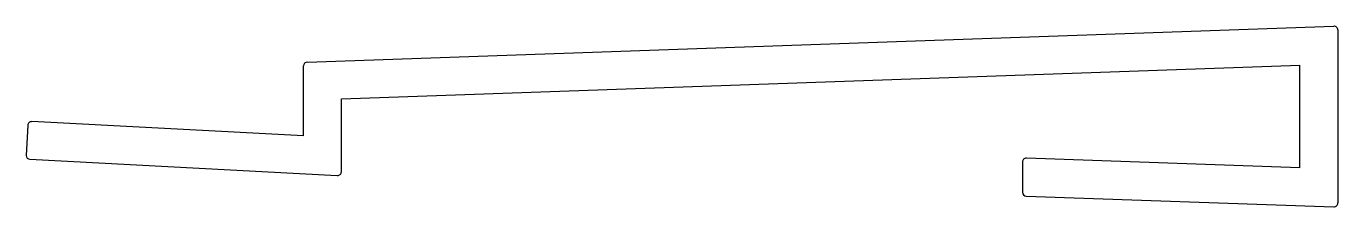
# Model space of a CAD drawing. Extents: x 1062 to 1166, y 1930 to 1945.
import ezdxf

# ---------------------------------------------------------------- set-up
doc = ezdxf.new("R2010")
doc.units = 0
doc.layers.get('0').update_dxf_attribs({"linetype": 'CONTINUOUS'})

msp = doc.modelspace()

# ---------------------------------------------------------------- linework, layer by layer
for p, q in [((1084.71, 1941.97), (1166.11, 1944.81)), ((1166.42, 1944.51), (1166.42, 1930.79)), ((1084.42, 1936.11), (1084.42, 1941.67)), ((1087.42, 1939.06), (1163.42, 1941.71)), ((1163.42, 1933.58), (1163.42, 1941.71)), ((1087.42, 1933.27), (1087.42, 1939.06)), ((1084.42, 1936.11), (1062.88, 1937.24)), ((1062.56, 1936.96), (1062.44, 1934.56)), ((1062.72, 1934.25), (1087.1, 1932.97)), ((1163.42, 1933.58), (1141.73, 1934.34)), ((1141.42, 1934.04), (1141.42, 1931.64)), ((1141.71, 1931.34), (1166.11, 1930.49))]:
    msp.add_line(p, q)
for centre, start, end in [((1166.12, 1944.51), 0.0003, 91.999), ((1084.72, 1941.67), 91.999, 180.0002), ((1062.86, 1936.94), 87.0003, 177.0003), ((1062.74, 1934.55), 177.0003, 267.0003), ((1141.72, 1934.04), 88.0003, 180.0003), ((1087.12, 1933.27), 267.0003, 359.9464), ((1141.72, 1931.64), 180.0003, 268.0003), ((1166.12, 1930.79), 268.0003, 0.0003)]:
    msp.add_arc(centre, 0.3, start, end)

doc.saveas('drawing.dxf')
